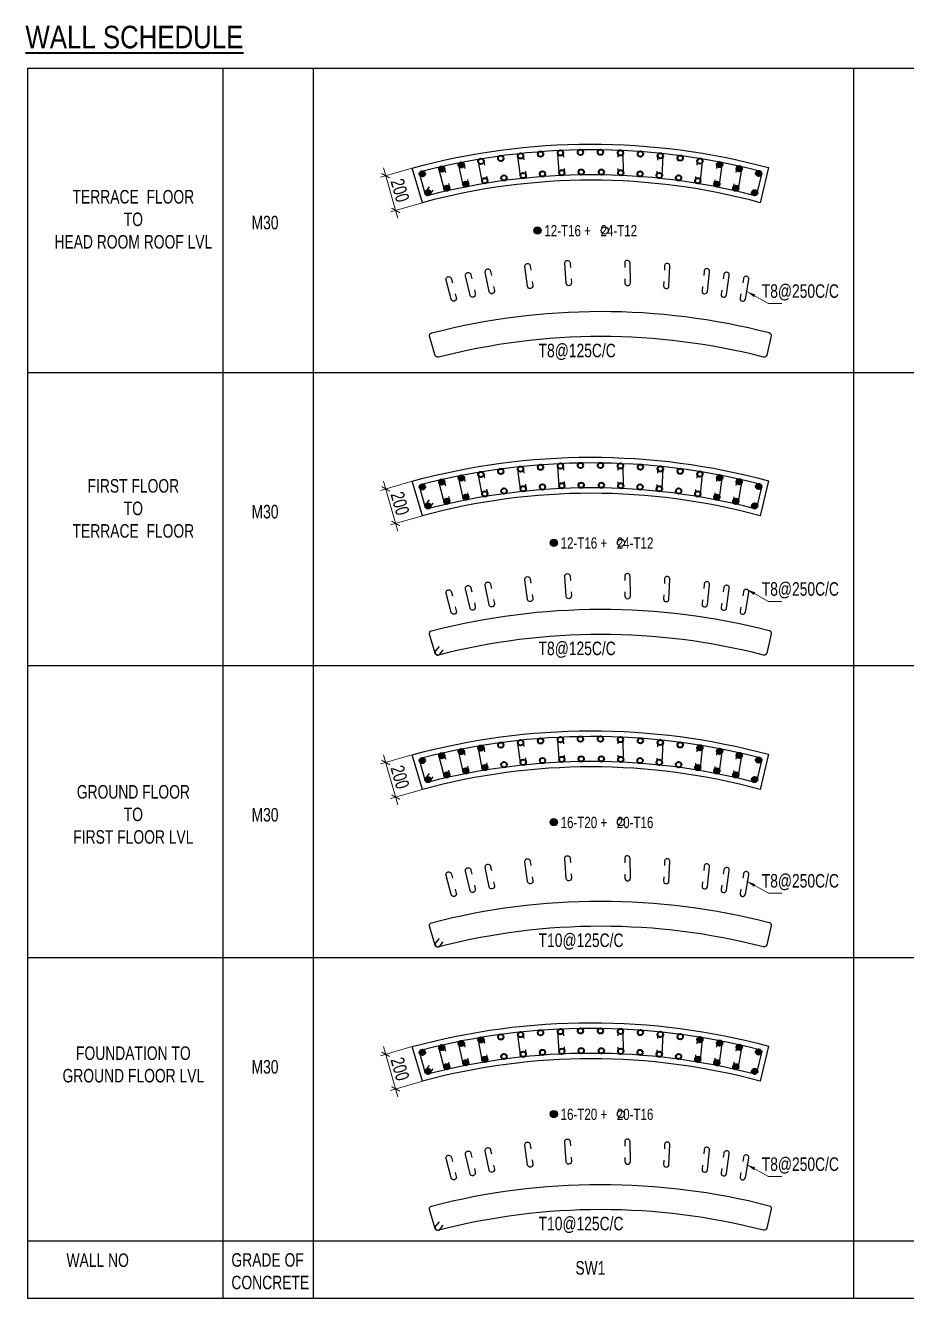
# Model space of a CAD drawing. Header units: millimetres. Extents: x 356 to 40629, y 2473 to 64837.
# Drawn here: x 22914 to 27803, y 2473 to 9535 of the extents above; entities that cross this region are included whole.
import ezdxf
from ezdxf.enums import TextEntityAlignment as Align

# ---------------------------------------------------------------- set-up
doc = ezdxf.new("R2010")
doc.units = ezdxf.units.MM
doc.linetypes.add('CONTINOUS', pattern=[0])
for name, color, linetype in [('-S-HIGHER DIA REINF.', 3, 'Continuous'), ('S-TIES', 3, 'Continuous'), ('STR-RC WALL', 4, 'Continuous'), ('TABLE', 11, 'Continuous'), ('Ties', 3, 'Continuous'), ('TXT1', 4, 'Continuous')]:
    doc.layers.add(name, color=color, linetype=linetype)
for name, color, linetype, lineweight in [('S-COLUMN', 6, 'Continuous', 9), ('STR-COL-DIM', 8, 'Continuous', 18), ('STR-SUB TITLE', 22, 'Continuous', 35), ('T-COLUMN REINF.', 3, 'Continuous', 35), ('TEXT', 4, 'Continuous', 20)]:
    doc.layers.add(name, color=color, linetype=linetype, lineweight=lineweight)
doc.styles.add('EL', font='swisscl.ttf')
doc.styles.add('SD', font='ARIALNB.TTF')
doc.styles.add('sobha sed', font='swisscl.ttf')
doc.dimstyles.new('S-30', dxfattribs={"dimscale": 30, "dimtxt": 2.5, "dimasz": 1.25, "dimexe": 1, "dimexo": 0, "dimgap": 0.5, "dimtad": 1, "dimdec": 0, "dimrnd": 0.0005, "dimzin": 0, "dimdsep": 46, "dimtxsty": 'EL', "dimblk": 'ARCHTICK', "dimcen": 0.09, "dimdle": 1.5, "dimclrd": 251, "dimclre": 251, "dimclrt": 6, "dimadec": 0, "dimazin": 0, "dimtfac": 1, "dimtdec": 0, "dimtofl": 0, "dimtmove": 0, "dimatfit": 3, "dimfxl": 2, "dimtolj": 1, "dimtzin": 0, "dimlwd": -1, "dimlwe": -1, "dimarcsym": 0})
doc.dimstyles.new('S-40', dxfattribs={"dimscale": 40, "dimtxt": 2.5, "dimasz": 1.25, "dimexe": 1, "dimexo": 0, "dimgap": 0.5, "dimtad": 1, "dimdec": 0, "dimrnd": 0.0005, "dimzin": 0, "dimdsep": 46, "dimtxsty": 'EL', "dimblk": 'ARCHTICK', "dimcen": 0.09, "dimdle": 1.5, "dimclrd": 251, "dimclre": 251, "dimclrt": 6, "dimadec": 0, "dimazin": 0, "dimtfac": 1, "dimtdec": 0, "dimtofl": 0, "dimtmove": 0, "dimatfit": 3, "dimfxl": 2, "dimtolj": 1, "dimtzin": 0, "dimlwd": -1, "dimlwe": -1, "dimarcsym": 0})

# ---------------------------------------------------------------- blocks, each defined once
blk = doc.blocks.new('_ArchTick')
at = {"color": 0, "linetype": 'ByBlock', "const_width": 0.15}
blk.add_lwpolyline([(-0.5, -0.5), (0.5, 0.5)], dxfattribs=at)
blk = doc.blocks.new('*D356')
at = {"layer": 'TEXT', "color": 251, "linetype": 'Continuous', "transparency": 16777216}
for p, q in [((25060.5, 3870.4), (24883.9, 3819.2)), ((24980.9, 3592.2), (24900.2, 3870.8)), ((25116.2, 3678.2), (24939.6, 3627.1))]:
    blk.add_line(p, q, dxfattribs=at)
at = {"layer": 'TEXT', "color": 251, "transparency": 16777216, "xscale": 37.5, "yscale": 37.5, "zscale": 37.5}
for p, rotation in [((24912.8, 3827.6), 106.1571094965545), ((24968.4, 3635.4), 286.1571094965545)]:
    blk.add_blockref('_ArchTick', p, dxfattribs=dict(at, rotation=rotation))
at = {"layer": 'TEXT', "color": 6, "transparency": 16777216, "insert": (24991.9, 3746.4), "char_height": 75, "attachment_point": 5, "rotation": 286.15711, "style": 'EL'}
blk.add_mtext('\\A1;200', dxfattribs=at)
blk = doc.blocks.new('*D362')
at = {"layer": 'TEXT', "color": 251, "linetype": 'Continuous', "transparency": 16777216}
for p, q in [((25060.5, 7007.4), (24883.9, 6956.3)), ((24980.9, 6729.3), (24900.2, 7007.9)), ((25116.2, 6815.3), (24939.6, 6764.2))]:
    blk.add_line(p, q, dxfattribs=at)
at = {"layer": 'TEXT', "color": 251, "transparency": 16777216, "xscale": 37.5, "yscale": 37.5, "zscale": 37.5}
for p, rotation in [((24912.8, 6964.6), 106.1571094965545), ((24968.4, 6772.5), 286.1571094965545)]:
    blk.add_blockref('_ArchTick', p, dxfattribs=dict(at, rotation=rotation))
at = {"layer": 'TEXT', "color": 6, "transparency": 16777216, "insert": (24991.9, 6883.4), "char_height": 75, "attachment_point": 5, "rotation": 286.15711, "style": 'EL'}
blk.add_mtext('\\A1;200', dxfattribs=at)
blk = doc.blocks.new('*D354')
at = {"layer": 'TEXT', "color": 251, "linetype": 'Continuous', "transparency": 16777216}
for p, q in [((25060.5, 8744.4), (24883.9, 8693.2)), ((24980.9, 8466.2), (24900.2, 8744.8)), ((25116.2, 8552.2), (24939.6, 8501.1))]:
    blk.add_line(p, q, dxfattribs=at)
at = {"layer": 'TEXT', "color": 251, "transparency": 16777216, "xscale": 37.5, "yscale": 37.5, "zscale": 37.5}
for p, rotation in [((24912.8, 8701.6), 106.1571094965545), ((24968.4, 8509.4), 286.1571094965545)]:
    blk.add_blockref('_ArchTick', p, dxfattribs=dict(at, rotation=rotation))
at = {"layer": 'TEXT', "color": 6, "transparency": 16777216, "insert": (24991.9, 8620.4), "char_height": 75, "attachment_point": 5, "rotation": 286.15711, "style": 'EL'}
blk.add_mtext('\\A1;200', dxfattribs=at)
blk = doc.blocks.new('*D408')
at = {"layer": 'TEXT', "color": 251, "linetype": 'Continuous', "transparency": 16777216}
for p, q in [((25060.5, 5489.4), (24883.9, 5438.3)), ((24980.9, 5211.3), (24900.2, 5489.8)), ((25116.2, 5297.3), (24939.6, 5246.1))]:
    blk.add_line(p, q, dxfattribs=at)
at = {"layer": 'TEXT', "color": 251, "transparency": 16777216, "xscale": 37.5, "yscale": 37.5, "zscale": 37.5}
for p, rotation in [((24912.8, 5446.6), 106.1571094965545), ((24968.4, 5254.5), 286.1571094965545)]:
    blk.add_blockref('_ArchTick', p, dxfattribs=dict(at, rotation=rotation))
at = {"layer": 'TEXT', "color": 6, "transparency": 16777216, "insert": (24991.9, 5365.4), "char_height": 75, "attachment_point": 5, "rotation": 286.15711, "style": 'EL'}
blk.add_mtext('\\A1;200', dxfattribs=at)

msp = doc.modelspace()

# ---------------------------------------------------------------- hatches: boundary and pattern name
at = {"layer": '-S-HIGHER DIA REINF.'}
h = msp.add_hatch(color=256, dxfattribs=at)
h.dxf.hatch_style = 1
h.paths.add_polyline_path([(25333.3, 8776.8, 1), (25331.5, 8746.9, 1)])
h = msp.add_hatch(color=256, dxfattribs=at)
h.dxf.hatch_style = 1
h.paths.add_polyline_path([(26772.3, 8777.1, 1), (26759.4, 8750, 1)])
h = msp.add_hatch(color=256, dxfattribs=at)
h.dxf.hatch_style = 1
h.paths.add_polyline_path([(25116.1, 8727.6, 1), (25116.1, 8697.6, 1)])
h = msp.add_hatch(color=256, dxfattribs=at)
h.dxf.hatch_style = 1
h.paths.add_polyline_path([(25224.3, 8753.8, 1), (25223.4, 8723.8, 1)])
h = msp.add_hatch(color=256, dxfattribs=at)
h.dxf.hatch_style = 1
h.paths.add_polyline_path([(26881.3, 8754.1, 1), (26867.6, 8727.5, 1)])
h = msp.add_hatch(color=256, dxfattribs=at)
h.dxf.hatch_style = 1
h.paths.add_polyline_path([(26989.6, 8727.9, 1), (26975.1, 8701.7, 1)])
h = msp.add_hatch(color=256, dxfattribs=at)
h.dxf.hatch_style = 1
h.paths.add_polyline_path([(25147.1, 8622, 1), (25147.1, 8592, 1)])
h = msp.add_hatch(color=256, dxfattribs=at)
h.dxf.hatch_style = 1
h.paths.add_polyline_path([(25252.1, 8647.5, 1), (25251.2, 8617.5, 1)])
h = msp.add_hatch(color=256, dxfattribs=at)
h.dxf.hatch_style = 1
h.paths.add_polyline_path([(25357.7, 8669.9, 1), (25356, 8640, 1)])
h = msp.add_hatch(color=256, dxfattribs=at)
h.dxf.hatch_style = 1
h.paths.add_polyline_path([(26749.5, 8669.9, -1), (26751.2, 8640, -1)])
h = msp.add_hatch(color=256, dxfattribs=at)
h.dxf.hatch_style = 1
h.paths.add_polyline_path([(26855.1, 8647.5, -1), (26856, 8617.5, -1)])
h = msp.add_hatch(color=256, dxfattribs=at)
h.dxf.hatch_style = 1
h.paths.add_polyline_path([(26960.1, 8622, -1), (26960.1, 8592, -1)])
h = msp.add_hatch(color=256, dxfattribs=at)
h.dxf.hatch_style = 1
h.paths.add_polyline_path([(25224.3, 7016.9, 1), (25223.4, 6986.9, 1)])
h = msp.add_hatch(color=256, dxfattribs=at)
h.dxf.hatch_style = 1
h.paths.add_polyline_path([(25333.3, 7039.9, 1), (25331.5, 7009.9, 1)])
h = msp.add_hatch(color=256, dxfattribs=at)
h.dxf.hatch_style = 1
h.paths.add_polyline_path([(26772.3, 7040.2, 1), (26759.4, 7013.1, 1)])
h = msp.add_hatch(color=256, dxfattribs=at)
h.dxf.hatch_style = 1
h.paths.add_polyline_path([(26881.3, 7017.2, 1), (26867.6, 6990.5, 1)])
h = msp.add_hatch(color=256, dxfattribs=at)
h.dxf.hatch_style = 1
h.paths.add_polyline_path([(26989.6, 6991, 1), (26975.1, 6964.7, 1)])
h = msp.add_hatch(color=256, dxfattribs=at)
h.dxf.hatch_style = 1
h.paths.add_polyline_path([(25116.1, 6990.6, 1), (25116.1, 6960.6, 1)])
h = msp.add_hatch(color=256, dxfattribs=at)
h.dxf.hatch_style = 1
h.paths.add_polyline_path([(25357.7, 6933, 1), (25356, 6903, 1)])
h = msp.add_hatch(color=256, dxfattribs=at)
h.dxf.hatch_style = 1
h.paths.add_polyline_path([(26749.5, 6933, -1), (26751.2, 6903, -1)])
h = msp.add_hatch(color=256, dxfattribs=at)
h.dxf.hatch_style = 1
h.paths.add_polyline_path([(25147.1, 6885.1, 1), (25147.1, 6855.1, 1)])
h = msp.add_hatch(color=256, dxfattribs=at)
h.dxf.hatch_style = 1
h.paths.add_polyline_path([(25252.1, 6910.5, 1), (25251.2, 6880.6, 1)])
h = msp.add_hatch(color=256, dxfattribs=at)
h.dxf.hatch_style = 1
h.paths.add_polyline_path([(26855.1, 6910.5, -1), (26856, 6880.6, -1)])
h = msp.add_hatch(color=256, dxfattribs=at)
h.dxf.hatch_style = 1
h.paths.add_polyline_path([(26960.1, 6885.1, -1), (26960.1, 6855.1, -1)])
h = msp.add_hatch(color=256, dxfattribs=at)
h.dxf.hatch_style = 1
h.paths.add_polyline_path([(25333.3, 5521.9, 1), (25331.5, 5491.9, 1)])
h = msp.add_hatch(color=256, dxfattribs=at)
h.dxf.hatch_style = 1
h.paths.add_polyline_path([(25442.5, 5541.7, 1), (25440.7, 5511.7, 1)])
h = msp.add_hatch(color=256, dxfattribs=at)
h.dxf.hatch_style = 1
h.paths.add_polyline_path([(26657.5, 5543.1, 1), (26655.8, 5513.2, 1)])
h = msp.add_hatch(color=256, dxfattribs=at)
h.dxf.hatch_style = 1
h.paths.add_polyline_path([(26772.3, 5522.2, 1), (26759.4, 5495.1, 1)])
h = msp.add_hatch(color=256, dxfattribs=at)
h.dxf.hatch_style = 1
h.paths.add_polyline_path([(25116.1, 5472.6, 1), (25116.1, 5442.6, 1)])
h = msp.add_hatch(color=256, dxfattribs=at)
h.dxf.hatch_style = 1
h.paths.add_polyline_path([(25224.3, 5498.9, 1), (25223.4, 5468.9, 1)])
h = msp.add_hatch(color=256, dxfattribs=at)
h.dxf.hatch_style = 1
h.paths.add_polyline_path([(26881.3, 5499.2, 1), (26867.6, 5472.5, 1)])
h = msp.add_hatch(color=256, dxfattribs=at)
h.dxf.hatch_style = 1
h.paths.add_polyline_path([(26989.6, 5473, 1), (26975.1, 5446.7, 1)])
h = msp.add_hatch(color=256, dxfattribs=at)
h.dxf.hatch_style = 1
h.paths.add_polyline_path([(25252.1, 5392.5, 1), (25251.2, 5362.5, 1)])
h = msp.add_hatch(color=256, dxfattribs=at)
h.dxf.hatch_style = 1
h.paths.add_polyline_path([(25357.7, 5415, 1), (25356, 5385, 1)])
h = msp.add_hatch(color=256, dxfattribs=at)
h.dxf.hatch_style = 1
h.paths.add_polyline_path([(25463.6, 5433.7, 1), (25461.9, 5403.7, 1)])
h = msp.add_hatch(color=256, dxfattribs=at)
h.dxf.hatch_style = 1
h.paths.add_polyline_path([(26645.4, 5433.7, 1), (26643.6, 5403.7, 1)])
h = msp.add_hatch(color=256, dxfattribs=at)
h.dxf.hatch_style = 1
h.paths.add_polyline_path([(26749.5, 5415, -1), (26751.2, 5385, -1)])
h = msp.add_hatch(color=256, dxfattribs=at)
h.dxf.hatch_style = 1
h.paths.add_polyline_path([(26855.1, 5392.5, -1), (26856, 5362.5, -1)])
h = msp.add_hatch(color=256, dxfattribs=at)
h.dxf.hatch_style = 1
h.paths.add_polyline_path([(25147.1, 5367, 1), (25147.1, 5337, 1)])
h = msp.add_hatch(color=256, dxfattribs=at)
h.dxf.hatch_style = 1
h.paths.add_polyline_path([(26960.1, 5367, -1), (26960.1, 5337, -1)])
h = msp.add_hatch(color=256, dxfattribs=at)
h.dxf.hatch_style = 1
h.paths.add_polyline_path([(25333.3, 3902.8, 1), (25331.5, 3872.9, 1)])
h = msp.add_hatch(color=256, dxfattribs=at)
h.dxf.hatch_style = 1
h.paths.add_polyline_path([(25442.5, 3922.6, 1), (25440.7, 3892.7, 1)])
h = msp.add_hatch(color=256, dxfattribs=at)
h.dxf.hatch_style = 1
h.paths.add_polyline_path([(26657.5, 3924.1, 1), (26655.8, 3894.1, 1)])
h = msp.add_hatch(color=256, dxfattribs=at)
h.dxf.hatch_style = 1
h.paths.add_polyline_path([(26772.3, 3903.1, 1), (26759.4, 3876, 1)])
h = msp.add_hatch(color=256, dxfattribs=at)
h.dxf.hatch_style = 1
h.paths.add_polyline_path([(25116.1, 3853.6, 1), (25116.1, 3823.6, 1)])
h = msp.add_hatch(color=256, dxfattribs=at)
h.dxf.hatch_style = 1
h.paths.add_polyline_path([(25224.3, 3879.8, 1), (25223.4, 3849.8, 1)])
h = msp.add_hatch(color=256, dxfattribs=at)
h.dxf.hatch_style = 1
h.paths.add_polyline_path([(25463.6, 3814.6, 1), (25461.9, 3784.7, 1)])
h = msp.add_hatch(color=256, dxfattribs=at)
h.dxf.hatch_style = 1
h.paths.add_polyline_path([(26645.4, 3814.6, 1), (26643.6, 3784.7, 1)])
h = msp.add_hatch(color=256, dxfattribs=at)
h.dxf.hatch_style = 1
h.paths.add_polyline_path([(26881.3, 3880.1, 1), (26867.6, 3853.4, 1)])
h = msp.add_hatch(color=256, dxfattribs=at)
h.dxf.hatch_style = 1
h.paths.add_polyline_path([(26989.6, 3853.9, 1), (26975.1, 3827.7, 1)])
h = msp.add_hatch(color=256, dxfattribs=at)
h.dxf.hatch_style = 1
h.paths.add_polyline_path([(25147.1, 3748, 1), (25147.1, 3718, 1)])
h = msp.add_hatch(color=256, dxfattribs=at)
h.dxf.hatch_style = 1
h.paths.add_polyline_path([(25252.1, 3773.5, 1), (25251.2, 3743.5, 1)])
h = msp.add_hatch(color=256, dxfattribs=at)
h.dxf.hatch_style = 1
h.paths.add_polyline_path([(25357.7, 3795.9, 1), (25356, 3766, 1)])
h = msp.add_hatch(color=256, dxfattribs=at)
h.dxf.hatch_style = 1
h.paths.add_polyline_path([(26749.5, 3795.9, -1), (26751.2, 3766, -1)])
h = msp.add_hatch(color=256, dxfattribs=at)
h.dxf.hatch_style = 1
h.paths.add_polyline_path([(26855.1, 3773.5, -1), (26856, 3743.5, -1)])
h = msp.add_hatch(color=256, dxfattribs=at)
h.dxf.hatch_style = 1
h.paths.add_polyline_path([(26960.1, 3748, -1), (26960.1, 3718, -1)])
at = {"layer": 'S-TIES', "ltscale": 7}
h = msp.add_hatch(color=256, dxfattribs=at)
h.dxf.hatch_style = 1
edge = h.paths.add_edge_path()
edge.add_arc((25755.4, 8398.4), 20, 0, 360)
h = msp.add_hatch(color=256, dxfattribs=at)
h.dxf.hatch_style = 1
edge = h.paths.add_edge_path()
edge.add_arc((25845.7, 6665.6), 20, 0, 360)
h = msp.add_hatch(color=256, dxfattribs=at)
h.dxf.hatch_style = 1
edge = h.paths.add_edge_path()
edge.add_arc((25845.7, 5115.5), 20, 0, 360)
h = msp.add_hatch(color=256, dxfattribs=at)
h.dxf.hatch_style = 1
edge = h.paths.add_edge_path()
edge.add_arc((25845.7, 3496.4), 20, 0, 360)

# ---------------------------------------------------------------- linework, layer by layer
for centre in [(25755.4, 8398.4, 0), (26128, 8398.4, 0), (25845.7, 6665.6, 0), (26218.4, 6665.6, 0), (25845.7, 5115.5, 0), (26218.4, 5115.5, 0), (25845.7, 3496.4, 0), (26218.4, 3496.4, 0)]:
    msp.add_circle(centre, 20, dxfattribs=at)
at = {"layer": 'STR-RC WALL', "elevation": 0}
for points in [[(25060.5, 8744.4, -0.133065), (27037.4, 8746.8), (26991.1, 8552.2, 0.133198), (25116.2, 8552.2)], [(25060.5, 7007.4, -0.133065), (27037.4, 7009.9), (26991.1, 6815.3, 0.133198), (25116.2, 6815.3)], [(25060.5, 5489.4, -0.133065), (27037.4, 5491.9), (26991.1, 5297.3, 0.133198), (25116.2, 5297.3)], [(25060.5, 3870.4, -0.133065), (27037.4, 3872.8), (26991.1, 3678.2, 0.133198), (25116.2, 3678.2)]]:
    msp.add_lwpolyline(points, format="xyb", close=True, dxfattribs=at)
at = {"layer": 'T-COLUMN REINF.', "color": 3}
for centre in [(25771.9, 8821.5, 0), (25771.9, 8821.5, 0), (25882.7, 8828.2, 0), (25882.7, 8828.2, 0), (25993.6, 8831.7, 0), (25993.6, 8831.7, 0), (26104.5, 8831.8, 0), (26104.5, 8831.8, 0), (26215.4, 8828.6, 0), (26215.4, 8828.6, 0), (26326.2, 8822.2, 0), (26326.2, 8822.2, 0), (25332.4, 8761.9, 0), (25332.4, 8761.9, 0), (25441.6, 8781.7, 0), (25441.6, 8781.7, 0), (25551.3, 8798.2, 0), (25551.3, 8798.2, 0), (25661.4, 8811.5, 0), (25661.4, 8811.5, 0), (26436.7, 8812.4, 0), (26436.7, 8812.4, 0), (26546.9, 8799.4, 0), (26546.9, 8799.4, 0), (26656.6, 8783.1, 0), (26656.6, 8783.1, 0), (26765.9, 8763.6, 0), (26765.9, 8763.6, 0), (25116.1, 8712.6, 0), (25116.1, 8712.6, 0), (25223.9, 8738.8, 0), (25223.9, 8738.8, 0), (25462.8, 8673.7, 0), (25462.8, 8673.7, 0), (25569.1, 8689.6, 0), (25569.1, 8689.6, 0), (25675.9, 8702.4, 0), (25675.9, 8702.4, 0), (25782.9, 8712, 0), (25782.9, 8712, 0), (25890.2, 8718.4, 0), (25890.2, 8718.4, 0), (25997.6, 8721.7, 0), (25997.6, 8721.7, 0), (26109.6, 8721.7, 0), (26109.6, 8721.7, 0), (26217, 8718.4, 0), (26217, 8718.4, 0), (26324.3, 8712, 0), (26324.3, 8712, 0), (26431.4, 8702.4, 0), (26431.4, 8702.4, 0), (26538.1, 8689.6, 0), (26538.1, 8689.6, 0), (26644.5, 8673.7, 0), (26644.5, 8673.7, 0), (26874.5, 8740.8, 0), (26874.5, 8740.8, 0), (26982.3, 8714.8, 0), (26982.3, 8714.8, 0), (25147.1, 8607, 0), (25147.1, 8607, 0), (25251.6, 8632.5, 0), (25251.6, 8632.5, 0), (25356.8, 8655, 0), (25356.8, 8655, 0), (26750.4, 8655, 0), (26750.4, 8655, 0), (26855.6, 8632.5, 0), (26855.6, 8632.5, 0), (26960.1, 8607, 0), (26960.1, 8607, 0), (25551.3, 7061.3, 0), (25551.3, 7061.3, 0), (25661.4, 7074.6, 0), (25661.4, 7074.6, 0), (25771.9, 7084.6, 0), (25771.9, 7084.6, 0), (25882.7, 7091.3, 0), (25882.7, 7091.3, 0), (25993.6, 7094.7, 0), (25993.6, 7094.7, 0), (26104.5, 7094.8, 0), (26104.5, 7094.8, 0), (26215.4, 7091.7, 0), (26215.4, 7091.7, 0), (26326.2, 7085.2, 0), (26326.2, 7085.2, 0), (26436.7, 7075.5, 0), (26436.7, 7075.5, 0), (26546.9, 7062.5, 0), (26546.9, 7062.5, 0), (25223.9, 7001.9, 0), (25223.9, 7001.9, 0), (25332.4, 7024.9, 0), (25332.4, 7024.9, 0), (25441.6, 7044.7, 0), (25441.6, 7044.7, 0), (25890.2, 6981.5, 0), (25890.2, 6981.5, 0), (25997.6, 6984.7, 0), (25997.6, 6984.7, 0), (26109.6, 6984.7, 0), (26109.6, 6984.7, 0), (26217, 6981.5, 0), (26217, 6981.5, 0), (26656.6, 7046.2, 0), (26656.6, 7046.2, 0), (26765.9, 7026.6, 0), (26765.9, 7026.6, 0), (26874.5, 7003.8, 0), (26874.5, 7003.8, 0), (26982.3, 6977.9, 0), (26982.3, 6977.9, 0), (25116.1, 6975.6, 0), (25116.1, 6975.6, 0), (25356.8, 6918, 0), (25356.8, 6918, 0), (25462.8, 6936.7, 0), (25462.8, 6936.7, 0), (25569.1, 6952.6, 0), (25569.1, 6952.6, 0), (25675.9, 6965.4, 0), (25675.9, 6965.4, 0), (25782.9, 6975, 0), (25782.9, 6975, 0), (26324.3, 6975, 0), (26324.3, 6975, 0), (26431.4, 6965.4, 0), (26431.4, 6965.4, 0), (26538.1, 6952.6, 0), (26538.1, 6952.6, 0), (26644.5, 6936.7, 0), (26644.5, 6936.7, 0), (26750.4, 6918, 0), (26750.4, 6918, 0), (25147.1, 6870.1, 0), (25147.1, 6870.1, 0), (25251.6, 6895.5, 0), (25251.6, 6895.5, 0), (26855.6, 6895.5, 0), (26855.6, 6895.5, 0), (26960.1, 6870.1, 0), (26960.1, 6870.1, 0), (25771.9, 5566.6, 0), (25771.9, 5566.6, 0), (25882.7, 5573.3, 0), (25882.7, 5573.3, 0), (25993.6, 5576.7, 0), (25993.6, 5576.7, 0), (26104.5, 5576.8, 0), (26104.5, 5576.8, 0), (26215.4, 5573.7, 0), (26215.4, 5573.7, 0), (26326.2, 5567.2, 0), (26326.2, 5567.2, 0), (25332.4, 5506.9, 0), (25332.4, 5506.9, 0), (25441.6, 5526.7, 0), (25441.6, 5526.7, 0), (25551.3, 5543.3, 0), (25551.3, 5543.3, 0), (25661.4, 5556.6, 0), (25661.4, 5556.6, 0), (26436.7, 5557.5, 0), (26436.7, 5557.5, 0), (26546.9, 5544.4, 0), (26546.9, 5544.4, 0), (26656.6, 5528.2, 0), (26656.6, 5528.2, 0), (26765.9, 5508.6, 0), (26765.9, 5508.6, 0), (25116.1, 5457.6, 0), (25116.1, 5457.6, 0), (25223.9, 5483.9, 0), (25223.9, 5483.9, 0), (25569.1, 5434.6, 0), (25569.1, 5434.6, 0), (25675.9, 5447.4, 0), (25675.9, 5447.4, 0), (25782.9, 5457, 0), (25782.9, 5457, 0), (25890.2, 5463.5, 0), (25890.2, 5463.5, 0), (25997.6, 5466.7, 0), (25997.6, 5466.7, 0), (26109.6, 5466.7, 0), (26109.6, 5466.7, 0), (26217, 5463.5, 0), (26217, 5463.5, 0), (26324.3, 5457, 0), (26324.3, 5457, 0), (26431.4, 5447.4, 0), (26431.4, 5447.4, 0), (26538.1, 5434.6, 0), (26538.1, 5434.6, 0), (26874.5, 5485.8, 0), (26874.5, 5485.8, 0), (26982.3, 5459.8, 0), (26982.3, 5459.8, 0), (25251.6, 5377.5, 0), (25251.6, 5377.5, 0), (25356.8, 5400, 0), (25356.8, 5400, 0), (25462.8, 5418.7, 0), (25462.8, 5418.7, 0), (26644.5, 5418.7, 0), (26644.5, 5418.7, 0), (26750.4, 5400, 0), (26750.4, 5400, 0), (26855.6, 5377.5, 0), (26855.6, 5377.5, 0), (25147.1, 5352, 0), (25147.1, 5352, 0), (26960.1, 5352, 0), (26960.1, 5352, 0), (25771.9, 3947.5, 0), (25771.9, 3947.5, 0), (25882.7, 3954.2, 0), (25882.7, 3954.2, 0), (25993.6, 3957.6, 0), (25993.6, 3957.6, 0), (26104.5, 3957.8, 0), (26104.5, 3957.8, 0), (26215.4, 3954.6, 0), (26215.4, 3954.6, 0), (26326.2, 3948.2, 0), (26326.2, 3948.2, 0), (25332.4, 3887.9, 0), (25332.4, 3887.9, 0), (25441.6, 3907.7, 0), (25441.6, 3907.7, 0), (25551.3, 3924.2, 0), (25551.3, 3924.2, 0), (25661.4, 3937.5, 0), (25661.4, 3937.5, 0), (26436.7, 3938.4, 0), (26436.7, 3938.4, 0), (26546.9, 3925.4, 0), (26546.9, 3925.4, 0), (26656.6, 3909.1, 0), (26656.6, 3909.1, 0), (26765.9, 3889.6, 0), (26765.9, 3889.6, 0), (25116.1, 3838.6, 0), (25116.1, 3838.6, 0), (25223.9, 3864.8, 0), (25223.9, 3864.8, 0), (25462.8, 3799.6, 0), (25462.8, 3799.6, 0), (25569.1, 3815.6, 0), (25569.1, 3815.6, 0), (25675.9, 3828.4, 0), (25675.9, 3828.4, 0), (25782.9, 3837.9, 0), (25782.9, 3837.9, 0), (25890.2, 3844.4, 0), (25890.2, 3844.4, 0), (25997.6, 3847.7, 0), (25997.6, 3847.7, 0), (26109.6, 3847.7, 0), (26109.6, 3847.7, 0), (26217, 3844.4, 0), (26217, 3844.4, 0), (26324.3, 3837.9, 0), (26324.3, 3837.9, 0), (26431.4, 3828.4, 0), (26431.4, 3828.4, 0), (26538.1, 3815.6, 0), (26538.1, 3815.6, 0), (26644.5, 3799.6, 0), (26644.5, 3799.6, 0), (26874.5, 3866.8, 0), (26874.5, 3866.8, 0), (26982.3, 3840.8, 0), (26982.3, 3840.8, 0), (25147.1, 3733, 0), (25147.1, 3733, 0), (25251.6, 3758.5, 0), (25251.6, 3758.5, 0), (25356.8, 3781, 0), (25356.8, 3781, 0), (26750.4, 3781, 0), (26750.4, 3781, 0), (26855.6, 3758.5, 0), (26855.6, 3758.5, 0), (26960.1, 3733, 0), (26960.1, 3733, 0)]:
    msp.add_circle(centre, 15, dxfattribs=at)
at = {"layer": 'TABLE', "ltscale": 10}
for p, q in [((22927.1, 2472.8, 0), (22927.1, 9298.6, 0)), ((22927.1, 9298.6, 0), (37309.4, 9298.6, 0)), ((24009.3, 9298.6, 0), (24009.3, 2472.8, 0)), ((24509.4, 9298.6, 0), (24509.4, 2472.8, 0)), ((27509.4, 9298.6, 0), (27509.4, 2472.8, 0)), ((22927.1, 7611, 0), (37309.4, 7611, 0)), ((22927.1, 5984.7, 0), (37309.4, 5984.7, 0)), ((22927.1, 4365.6, 0), (37309.4, 4365.6, 0)), ((22927.1, 2793.8, 0), (37309.4, 2793.8, 0)), ((37309.4, 2472.8, 0), (22927.1, 2472.8, 0))]:
    msp.add_line(p, q, dxfattribs=at)
at = {"layer": 'Ties', "color": 3, "elevation": 0}
for points in [[(25112.8, 8727.2, -0.126978), (26987.2, 8729, -0.409016), (26998, 8711), (26972.6, 8604.1, -0.419549), (26954.2, 8593, 0.126843), (25150.9, 8592.5, -0.405641), (25132.7, 8602.8), (25102.1, 8708.5, -0.422563)], [(25167.1, 7829.6, -0.126978), (27041.5, 7831.4, -0.409016), (27052.4, 7813.4), (27026.9, 7706.4, -0.419549), (27008.6, 7695.4, 0.126843), (25205.2, 7694.8, -0.405641), (25187.1, 7705.2), (25156.5, 7810.9, -0.422563)], [(25112.8, 6990.3, -0.126978), (26987.2, 6992.1, -0.409016), (26998, 6974.1), (26972.6, 6867.1, -0.419549), (26954.2, 6856.1, 0.126843), (25150.9, 6855.5, -0.405641), (25132.7, 6865.9), (25102.1, 6971.6, -0.422563)], [(25167.1, 6177, -0.126978), (27041.5, 6178.8, -0.409016), (27052.4, 6160.8), (27026.9, 6053.9, -0.419549), (27008.6, 6042.8, 0.126843), (25205.2, 6042.3, -0.405641), (25187.1, 6052.6), (25156.5, 6158.3, -0.422563)], [(25112.8, 5472.3, -0.126978), (26987.2, 5474.1, -0.409016), (26998, 5456.1), (26972.6, 5349.1, -0.419549), (26954.2, 5338.1, 0.126843), (25150.9, 5337.5, -0.405641), (25132.7, 5347.9), (25102.1, 5453.6, -0.422563)], [(25167.1, 4558, -0.126978), (27041.5, 4559.8, -0.409016), (27052.4, 4541.8), (27026.9, 4434.8, -0.419549), (27008.6, 4423.8, 0.126843), (25205.2, 4423.2, -0.405641), (25187.1, 4433.6), (25156.5, 4539.3, -0.422563)], [(25112.8, 3853.2, -0.126978), (26987.2, 3855, -0.409016), (26998, 3837), (26972.6, 3730.1, -0.419549), (26954.2, 3719, 0.126843), (25150.9, 3718.5, -0.405641), (25132.7, 3728.8), (25102.1, 3834.5, -0.422563)], [(25167.1, 2986.1, -0.126978), (27041.5, 2988, -0.409016), (27052.4, 2970), (27026.9, 2863, -0.419549), (27008.6, 2851.9, 0.126843), (25205.2, 2851.4, -0.405641), (25187.1, 2861.7), (25156.5, 2967.5, -0.422563)]]:
    msp.add_lwpolyline(points, format="xyb", close=True, dxfattribs=at)
at = {"layer": 'Ties', "ltscale": 7, "elevation": 0}
for points in [[(25903.6, 8742.5), (25905.2, 8719.5), (25905.2, 8719.5, -0.986431), (25875.3, 8717.3), (25867.7, 8826.8, -1.083658), (25897.7, 8827.2), (25899.2, 8805.2)], [(26201.7, 8741.4), (26202, 8718.5), (26202, 8718.5, 0.986431), (26232, 8718.7), (26230.5, 8828.5, 1.083658), (26200.6, 8826.4), (26200.8, 8804.3)], [(25366.4, 8680.4), (25371.5, 8657.9), (25371.5, 8657.9, -0.986431), (25342.3, 8651.1), (25317.8, 8758.1, -1.083658), (25347.4, 8763.1), (25352.3, 8741.6)], [(25473, 8699.2), (25477.5, 8676.6), (25477.5, 8676.6, -0.986431), (25448.1, 8670.7), (25426.9, 8778.4, -1.083658), (25456.6, 8782.5), (25460.9, 8760.8)], [(25687.7, 8727.2), (25690.7, 8704.4), (25690.7, 8704.4, -0.986431), (25661, 8700.3), (25646.6, 8809.2, -1.083658), (25676.5, 8811.4), (25679.4, 8789.5)], [(26417.5, 8726.3), (26416.4, 8703.3), (26416.4, 8703.3, 0.986431), (26446.4, 8701.7), (26451.7, 8811.3, 1.083658), (26421.8, 8811.1), (26420.6, 8789)], [(26632.1, 8698.3), (26629.6, 8675.5), (26629.6, 8675.5, 0.986431), (26659.4, 8672), (26671.5, 8781.1, 1.083658), (26641.6, 8782.7), (26639.1, 8760.8)], [(26738.7, 8679.6), (26735.5, 8656.8), (26735.5, 8656.8, 0.986431), (26765.1, 8652.4), (26780.7, 8761.1, 1.083658), (26750.8, 8763.6), (26747.7, 8741.8)], [(25260.4, 8658.4), (25266.2, 8636.2), (25266.2, 8636.2, -0.986431), (25237.2, 8628.4), (25209.4, 8734.6, -1.083658), (25238.8, 8740.5), (25244.4, 8719.2)], [(26844.7, 8657.7), (26840.8, 8635), (26840.8, 8635, 0.986431), (26870.3, 8629.7), (26889.2, 8737.9, 1.083658), (26859.4, 8741.3), (26855.6, 8719.6)], [(25154.5, 8639.9), (25134.9, 8616.1, 0.946347), (25158.3, 8597.4), (25176.5, 8621.5)], [(25726.1, 8115.4), (25729.1, 8092.6), (25729.1, 8092.6, -0.986431), (25699.4, 8088.5), (25685, 8197.3, -1.083658), (25714.8, 8199.6), (25717.8, 8177.7)], [(25942, 8130.6), (25943.6, 8107.7), (25943.6, 8107.7, -0.986431), (25913.6, 8105.4), (25906.1, 8215, -1.083658), (25936, 8215.4), (25937.6, 8193.3)], [(26240.1, 8129.6), (26240.4, 8106.6), (26240.4, 8106.6, 0.986431), (26270.4, 8106.8), (26268.8, 8216.6, 1.083658), (26239, 8214.5), (26239.2, 8192.4)], [(26455.9, 8114.4), (26454.8, 8091.5), (26454.8, 8091.5, 0.986431), (26484.7, 8089.8), (26490.1, 8199.5, 1.083658), (26460.1, 8199.2), (26459, 8177.2)], [(25298.7, 8046.6), (25304.6, 8024.3), (25304.6, 8024.3, -0.986431), (25275.6, 8016.5), (25247.8, 8122.8, -1.083658), (25277.2, 8128.7), (25282.8, 8107.3)], [(25404.8, 8068.5), (25409.9, 8046.1), (25409.9, 8046.1, -0.986431), (25380.7, 8039.2), (25356.2, 8146.3, -1.083658), (25385.7, 8151.3), (25390.7, 8129.7)], [(25511.4, 8087.4), (25515.8, 8064.8), (25515.8, 8064.8, -0.986431), (25486.4, 8058.8), (25465.3, 8166.6, -1.083658), (25494.9, 8170.7), (25499.3, 8149)], [(26670.5, 8086.5), (26668, 8063.6), (26668, 8063.6, 0.986431), (26697.8, 8060.1), (26709.9, 8169.2, 1.083658), (26680, 8170.9), (26677.5, 8148.9)], [(26777.1, 8067.7), (26773.8, 8045), (26773.8, 8045, 0.986431), (26803.5, 8040.5), (26819.1, 8149.2, 1.083658), (26789.2, 8151.8), (26786, 8129.9)], [(26883.1, 8045.8), (26879.2, 8023.2), (26879.2, 8023.2, 0.986431), (26908.7, 8017.8), (26927.6, 8126, 1.083658), (26897.8, 8129.5), (26894, 8107.7)], [(25687.7, 6990.3), (25690.7, 6967.5), (25690.7, 6967.5, -0.986431), (25661, 6963.4), (25646.6, 7072.2, -1.083658), (25676.5, 7074.5), (25679.4, 7052.6)], [(25903.6, 7005.5), (25905.2, 6982.6), (25905.2, 6982.6, -0.986431), (25875.3, 6980.3), (25867.7, 7089.9, -1.083658), (25897.7, 7090.3), (25899.2, 7068.2)], [(26201.7, 7004.5), (26202, 6981.5), (26202, 6981.5, 0.986431), (26232, 6981.7), (26230.5, 7091.5, 1.083658), (26200.6, 7089.4), (26200.8, 7067.3)], [(26417.5, 6989.3), (26416.4, 6966.4), (26416.4, 6966.4, 0.986431), (26446.4, 6964.7), (26451.7, 7074.4, 1.083658), (26421.8, 7074.2), (26420.6, 7052.1)], [(25260.4, 6921.5), (25266.2, 6899.2), (25266.2, 6899.2, -0.986431), (25237.2, 6891.4), (25209.4, 6997.7, -1.083658), (25238.8, 7003.6), (25244.4, 6982.2)], [(25366.4, 6943.4), (25371.5, 6921), (25371.5, 6921, -0.986431), (25342.3, 6914.1), (25317.8, 7021.2, -1.083658), (25347.4, 7026.2), (25352.3, 7004.6)], [(25473, 6962.3), (25477.5, 6939.7), (25477.5, 6939.7, -0.986431), (25448.1, 6933.7), (25426.9, 7041.5, -1.083658), (25456.6, 7045.6), (25460.9, 7023.9)], [(26632.1, 6961.4), (26629.6, 6938.5), (26629.6, 6938.5, 0.986431), (26659.4, 6935), (26671.5, 7044.2, 1.083658), (26641.6, 7045.8), (26639.1, 7023.8)], [(26738.7, 6942.7), (26735.5, 6919.9), (26735.5, 6919.9, 0.986431), (26765.1, 6915.4), (26780.7, 7024.1, 1.083658), (26750.8, 7026.7), (26747.7, 7004.8)], [(26844.7, 6920.8), (26840.8, 6898.1), (26840.8, 6898.1, 0.986431), (26870.3, 6892.7), (26889.2, 7000.9, 1.083658), (26859.4, 7004.4), (26855.6, 6982.6)], [(25154.5, 6903), (25134.9, 6879.2, 0.946347), (25158.3, 6860.5), (25176.5, 6884.6)], [(25404.8, 6331.6), (25409.9, 6309.2), (25409.9, 6309.2, -0.986431), (25380.7, 6302.3), (25356.2, 6409.3, -1.083658), (25385.7, 6414.3), (25390.7, 6392.8)], [(25511.4, 6350.4), (25515.8, 6327.8), (25515.8, 6327.8, -0.986431), (25486.4, 6321.9), (25465.3, 6429.6, -1.083658), (25494.9, 6433.7), (25499.3, 6412)], [(25726.1, 6378.5), (25729.1, 6355.7), (25729.1, 6355.7, -0.986431), (25699.4, 6351.5), (25685, 6460.4, -1.083658), (25714.8, 6462.6), (25717.8, 6440.7)], [(25942, 6393.7), (25943.6, 6370.8), (25943.6, 6370.8, -0.986431), (25913.6, 6368.5), (25906.1, 6478, -1.083658), (25936, 6478.4), (25937.6, 6456.4)], [(26240.1, 6392.7), (26240.4, 6369.7), (26240.4, 6369.7, 0.986431), (26270.4, 6369.9), (26268.8, 6479.7, 1.083658), (26239, 6477.6), (26239.2, 6455.5)], [(26455.9, 6377.5), (26454.8, 6354.5), (26454.8, 6354.5, 0.986431), (26484.7, 6352.9), (26490.1, 6462.5, 1.083658), (26460.1, 6462.3), (26459, 6440.2)], [(26670.5, 6349.5), (26668, 6326.7), (26668, 6326.7, 0.986431), (26697.8, 6323.2), (26709.9, 6432.3, 1.083658), (26680, 6433.9), (26677.5, 6412)], [(26777.1, 6330.8), (26773.8, 6308), (26773.8, 6308, 0.986431), (26803.5, 6303.6), (26819.1, 6412.3, 1.083658), (26789.2, 6414.9), (26786, 6393)], [(25298.7, 6309.6), (25304.6, 6287.4), (25304.6, 6287.4, -0.986431), (25275.6, 6279.6), (25247.8, 6385.8, -1.083658), (25277.2, 6391.8), (25282.8, 6370.4)], [(26883.1, 6308.9), (26879.2, 6286.2), (26879.2, 6286.2, 0.986431), (26908.7, 6280.9), (26927.6, 6389.1, 1.083658), (26897.8, 6392.5), (26894, 6370.8)], [(25208.9, 6089.7), (25189.3, 6065.9, 0.946347), (25212.7, 6047.2), (25230.9, 6071.3)], [(25366.4, 5425.4), (25371.5, 5403), (25371.5, 5403, -0.986431), (25342.3, 5396.1), (25317.8, 5503.2, -1.083658), (25347.4, 5508.2), (25352.3, 5486.6)], [(26738.7, 5424.6), (26735.5, 5401.9), (26735.5, 5401.9, 0.986431), (26765.1, 5397.4), (26780.7, 5506.1, 1.083658), (26750.8, 5508.7), (26747.7, 5486.8)], [(25260.4, 5403.5), (25266.2, 5381.2), (25266.2, 5381.2, -0.986431), (25237.2, 5373.4), (25209.4, 5479.7, -1.083658), (25238.8, 5485.6), (25244.4, 5464.2)], [(26844.7, 5402.7), (26840.8, 5380.1), (26840.8, 5380.1, 0.986431), (26870.3, 5374.7), (26889.2, 5482.9, 1.083658), (26859.4, 5486.4), (26855.6, 5464.6)], [(25154.5, 5385), (25134.9, 5361.2, 0.946347), (25158.3, 5342.5), (25176.5, 5366.6)], [(25511.4, 4785.2), (25515.8, 4762.6), (25515.8, 4762.6, -0.986431), (25486.4, 4756.6), (25465.3, 4864.4, -1.083658), (25494.9, 4868.5), (25499.3, 4846.8)], [(25726.1, 4813.2), (25729.1, 4790.4), (25729.1, 4790.4, -0.986431), (25699.4, 4786.3), (25685, 4895.1, -1.083658), (25714.8, 4897.4), (25717.8, 4875.5)], [(25942, 4828.4), (25943.6, 4805.5), (25943.6, 4805.5, -0.986431), (25913.6, 4803.2), (25906.1, 4912.8, -1.083658), (25936, 4913.2), (25937.6, 4891.1)], [(26240.1, 4827.4), (26240.4, 4804.4), (26240.4, 4804.4, 0.986431), (26270.4, 4804.6), (26268.8, 4914.4, 1.083658), (26239, 4912.3), (26239.2, 4890.2)], [(26455.9, 4812.2), (26454.8, 4789.3), (26454.8, 4789.3, 0.986431), (26484.7, 4787.6), (26490.1, 4897.3, 1.083658), (26460.1, 4897.1), (26459, 4875)], [(26670.5, 4784.3), (26668, 4761.4), (26668, 4761.4, 0.986431), (26697.8, 4757.9), (26709.9, 4867.1, 1.083658), (26680, 4868.7), (26677.5, 4846.7)], [(25298.7, 4744.4), (25304.6, 4722.1), (25304.6, 4722.1, -0.986431), (25275.6, 4714.3), (25247.8, 4820.6, -1.083658), (25277.2, 4826.5), (25282.8, 4805.1)], [(25404.8, 4766.3), (25409.9, 4743.9), (25409.9, 4743.9, -0.986431), (25380.7, 4737), (25356.2, 4844.1, -1.083658), (25385.7, 4849.1), (25390.7, 4827.5)], [(26777.1, 4765.6), (26773.8, 4742.8), (26773.8, 4742.8, 0.986431), (26803.5, 4738.3), (26819.1, 4847, 1.083658), (26789.2, 4849.6), (26786, 4827.7)], [(26883.1, 4743.7), (26879.2, 4721), (26879.2, 4721, 0.986431), (26908.7, 4715.6), (26927.6, 4823.8, 1.083658), (26897.8, 4827.3), (26894, 4805.5)], [(25208.9, 4470.7), (25189.3, 4446.9, 0.946347), (25212.7, 4428.2), (25230.9, 4452.3)], [(25366.4, 3806.4), (25371.5, 3783.9), (25371.5, 3783.9, -0.986431), (25342.3, 3777), (25317.8, 3884.1, -1.083658), (25347.4, 3889.1), (25352.3, 3867.6)], [(26738.7, 3805.6), (26735.5, 3782.8), (26735.5, 3782.8, 0.986431), (26765.1, 3778.4), (26780.7, 3887.1, 1.083658), (26750.8, 3889.6), (26747.7, 3867.8)], [(25260.4, 3784.4), (25266.2, 3762.2), (25266.2, 3762.2, -0.986431), (25237.2, 3754.4), (25209.4, 3860.6, -1.083658), (25238.8, 3866.5), (25244.4, 3845.2)], [(26844.7, 3783.7), (26840.8, 3761), (26840.8, 3761, 0.986431), (26870.3, 3755.7), (26889.2, 3863.8, 1.083658), (26859.4, 3867.3), (26855.6, 3845.6)], [(25154.5, 3765.9), (25134.9, 3742.1, 0.946347), (25158.3, 3723.4), (25176.5, 3747.5)], [(25726.1, 3241.4), (25729.1, 3218.6), (25729.1, 3218.6, -0.986431), (25699.4, 3214.5), (25685, 3323.3, -1.083658), (25714.8, 3325.6), (25717.8, 3303.7)], [(25942, 3256.6), (25943.6, 3233.7), (25943.6, 3233.7, -0.986431), (25913.6, 3231.4), (25906.1, 3341, -1.083658), (25936, 3341.3), (25937.6, 3319.3)], [(26240.1, 3255.6), (26240.4, 3232.6), (26240.4, 3232.6, 0.986431), (26270.4, 3232.8), (26268.8, 3342.6, 1.083658), (26239, 3340.5), (26239.2, 3318.4)], [(26455.9, 3240.4), (26454.8, 3217.4), (26454.8, 3217.4, 0.986431), (26484.7, 3215.8), (26490.1, 3325.5, 1.083658), (26460.1, 3325.2), (26459, 3303.2)], [(25298.7, 3172.6), (25304.6, 3150.3), (25304.6, 3150.3, -0.986431), (25275.6, 3142.5), (25247.8, 3248.8, -1.083658), (25277.2, 3254.7), (25282.8, 3233.3)], [(25404.8, 3194.5), (25409.9, 3172.1), (25409.9, 3172.1, -0.986431), (25380.7, 3165.2), (25356.2, 3272.2, -1.083658), (25385.7, 3277.3), (25390.7, 3255.7)], [(25511.4, 3213.3), (25515.8, 3190.8), (25515.8, 3190.8, -0.986431), (25486.4, 3184.8), (25465.3, 3292.6, -1.083658), (25494.9, 3296.7), (25499.3, 3275)], [(26670.5, 3212.5), (26668, 3189.6), (26668, 3189.6, 0.986431), (26697.8, 3186.1), (26709.9, 3295.2, 1.083658), (26680, 3296.9), (26677.5, 3274.9)], [(26777.1, 3193.7), (26773.8, 3171), (26773.8, 3171, 0.986431), (26803.5, 3166.5), (26819.1, 3275.2, 1.083658), (26789.2, 3277.8), (26786, 3255.9)], [(26883.1, 3171.8), (26879.2, 3149.2), (26879.2, 3149.2, 0.986431), (26908.7, 3143.8), (26927.6, 3252, 1.083658), (26897.8, 3255.5), (26894, 3233.7)], [(25208.9, 2898.8), (25189.3, 2875, 0.946347), (25212.7, 2856.3), (25230.9, 2880.5)]]:
    msp.add_lwpolyline(points, format="xyb", dxfattribs=at)
at = {"layer": 'Ties', "ltscale": 7}
for points in [[(25903.6, 5487.5), (25905.2, 5464.6), (25905.2, 5464.6, -0.986431), (25875.3, 5462.3), (25867.7, 5571.9, -1.083658), (25897.7, 5572.3), (25899.2, 5550.2)], [(26201.7, 5486.5), (26202, 5463.5), (26202, 5463.5, 0.986431), (26232, 5463.7), (26230.5, 5573.5, 1.083658), (26200.6, 5571.4), (26200.8, 5549.3)], [(25473, 5444.3), (25477.5, 5421.7), (25477.5, 5421.7, -0.986431), (25448.1, 5415.7), (25426.9, 5523.5, -1.083658), (25456.6, 5527.6), (25460.9, 5505.9)], [(25687.7, 5472.3), (25690.7, 5449.5), (25690.7, 5449.5, -0.986431), (25661, 5445.4), (25646.6, 5554.2, -1.083658), (25676.5, 5556.5), (25679.4, 5534.6)], [(26417.5, 5471.3), (26416.4, 5448.4), (26416.4, 5448.4, 0.986431), (26446.4, 5446.7), (26451.7, 5556.4, 1.083658), (26421.8, 5556.1), (26420.6, 5534.1)], [(26632.1, 5443.4), (26629.6, 5420.5), (26629.6, 5420.5, 0.986431), (26659.4, 5417), (26671.5, 5526.1, 1.083658), (26641.6, 5527.8), (26639.1, 5505.8)], [(25903.6, 3868.5), (25905.2, 3845.5), (25905.2, 3845.5, -0.986431), (25875.3, 3843.3), (25867.7, 3952.8, -1.083658), (25897.7, 3953.2), (25899.2, 3931.1)], [(26201.7, 3867.4), (26202, 3844.4), (26202, 3844.4, 0.986431), (26232, 3844.7), (26230.5, 3954.5, 1.083658), (26200.6, 3952.3), (26200.8, 3930.2)], [(25473, 3825.2), (25477.5, 3802.6), (25477.5, 3802.6, -0.986431), (25448.1, 3796.7), (25426.9, 3904.4, -1.083658), (25456.6, 3908.5), (25460.9, 3886.8)], [(25687.7, 3853.2), (25690.7, 3830.4), (25690.7, 3830.4, -0.986431), (25661, 3826.3), (25646.6, 3935.2, -1.083658), (25676.5, 3937.4), (25679.4, 3915.5)], [(26417.5, 3852.3), (26416.4, 3829.3), (26416.4, 3829.3, 0.986431), (26446.4, 3827.6), (26451.7, 3937.3, 1.083658), (26421.8, 3937.1), (26420.6, 3915)], [(26632.1, 3824.3), (26629.6, 3801.5), (26629.6, 3801.5, 0.986431), (26659.4, 3797.9), (26671.5, 3907.1, 1.083658), (26641.6, 3908.7), (26639.1, 3886.7)]]:
    msp.add_lwpolyline(points, format="xyb", dxfattribs=at)

# ---------------------------------------------------------------- texts
at = {"layer": 'STR-COL-DIM', "color": 6, "style": 'sobha sed'}
msp.add_text('SW1', height=75, dxfattribs=at).set_placement((25965.6, 2605.4, 0))
at = {"layer": 'STR-COL-DIM', "color": 6, "char_height": 62.5, "width": 636.777, "attachment_point": 1, "style": 'sobha sed'}
for s, insert in [('12-T16 +   24-T12', (25793.1, 8428.1, 0)), ('12-T16 +   24-T12', (25883.4, 6695.3, 0)), ('16-T20 +   20-T16', (25883.4, 5145.2, 0)), ('16-T20 +   20-T16', (25883.4, 3526.1, 0))]:
    msp.add_mtext(s, dxfattribs=dict(at, insert=insert))
at = {"layer": 'STR-SUB TITLE', "linetype": 'CONTINOUS', "ltscale": 10, "insert": (23518.3, 9533.6, 849), "char_height": 125, "width": 8422.892, "attachment_point": 2, "rotation": 0.01078, "style": 'SD'}
msp.add_mtext('{\\fArial Narrow|b0|i0|c0|p34;\\LWALL SCHEDULE }', dxfattribs=at)
at = {"layer": 'TXT1', "style": 'sobha sed'}
for p in [(24243.2, 8442, 0), (24243.2, 6838.2, 0), (24243.2, 5156.5, 0), (24243.2, 3758.4, 0)]:
    msp.add_text('M30', height=75, dxfattribs=at).set_placement(p, align=Align.MIDDLE_CENTER)
at = {"layer": 'TXT1', "ltscale": 3000, "style": 'sobha sed'}
for s, p in [('T8@250C/C', (26999.6, 8024.4, 0)), ('T8@125C/C', (25761.1, 7694.6, 0)), ('T8@250C/C', (26999.6, 6371.8, 0)), ('T8@125C/C', (25761.1, 6042.1, 0)), ('T8@250C/C', (26999.6, 4752.8, 0)), ('T10@125C/C', (25761.1, 4423, 0)), ('T8@250C/C', (26999.6, 3180.9, 0)), ('T10@125C/C', (25761.1, 2851.2, 0))]:
    msp.add_text(s, height=75, dxfattribs=at).set_placement(p)
at = {"layer": 'TXT1', "ltscale": 3000, "char_height": 75, "style": 'sobha sed'}
for s, insert, width, attachment_point in [('TERRACE  FLOOR\\PTO\\PHEAD ROOM ROOF LVL', (23512.6, 8622.6, 0), 1359.884, 2), ('FIRST FLOOR\\PTO\\PTERRACE  FLOOR', (23512.6, 7018.9, 0), 1359.884, 2), ('GROUND FLOOR\\PTO\\PFIRST FLOOR LVL ', (23512.6, 5321.2, 0), 1359.884, 2), ('FOUNDATION TO\\PGROUND FLOOR LVL ', (23512.6, 3871.7, 0), 1359.884, 2), ('WALL NO', (23141.6, 2723.1, 0), 627.13, 1), ('GRADE OF CONCRETE ', (24056.7, 2724.5, 0), 627.13, 1)]:
    msp.add_mtext(s, dxfattribs=dict(at, insert=insert, width=width, attachment_point=attachment_point))

# ---------------------------------------------------------------- dimensions: what is measured, and where the dimension line sits
at = {"layer": 'TEXT'}
for p1, p2, picture, middle in [((25116.2, 8552.2, 0), (25060.5, 8744.4, 0), '*D354', (24991.9, 8620.4, 0)), ((25116.2, 6815.3, 0), (25060.5, 7007.4, 0), '*D362', (24991.9, 6883.4, 0)), ((25116.2, 5297.3, 0), (25060.5, 5489.4, 0), '*D408', (24991.9, 5365.4, 0)), ((25116.2, 3678.2, 0), (25060.5, 3870.4, 0), '*D356', (24991.9, 3746.4, 0))]:
    dim = msp.add_aligned_dim(p1=p1, p2=p2, distance=153.8, dimstyle='S-30', dxfattribs=at)
    dim.commit()
    dim.dimension.update_dxf_attribs({"geometry": picture, "text_midpoint": middle})

# ---------------------------------------------------------------- leaders
at = {"layer": 'S-COLUMN', "color": 1}
for points in [[(26916, 8059.9, 0), (27036.5, 7993, 0), (27110.4, 7993, 0)], [(26916, 6407.3, 0), (27036.5, 6340.4, 0), (27110.4, 6340.4, 0)], [(26916, 4788.3, 0), (27036.5, 4721.3, 0), (27110.4, 4721.3, 0)], [(26916, 3216.5, 0), (27036.5, 3149.5, 0), (27110.4, 3149.5, 0)]]:
    msp.add_leader(points, dimstyle='S-40', override={"dimgap": 0.5, "dimtad": 0}, dxfattribs=at)

doc.saveas('drawing.dxf')
